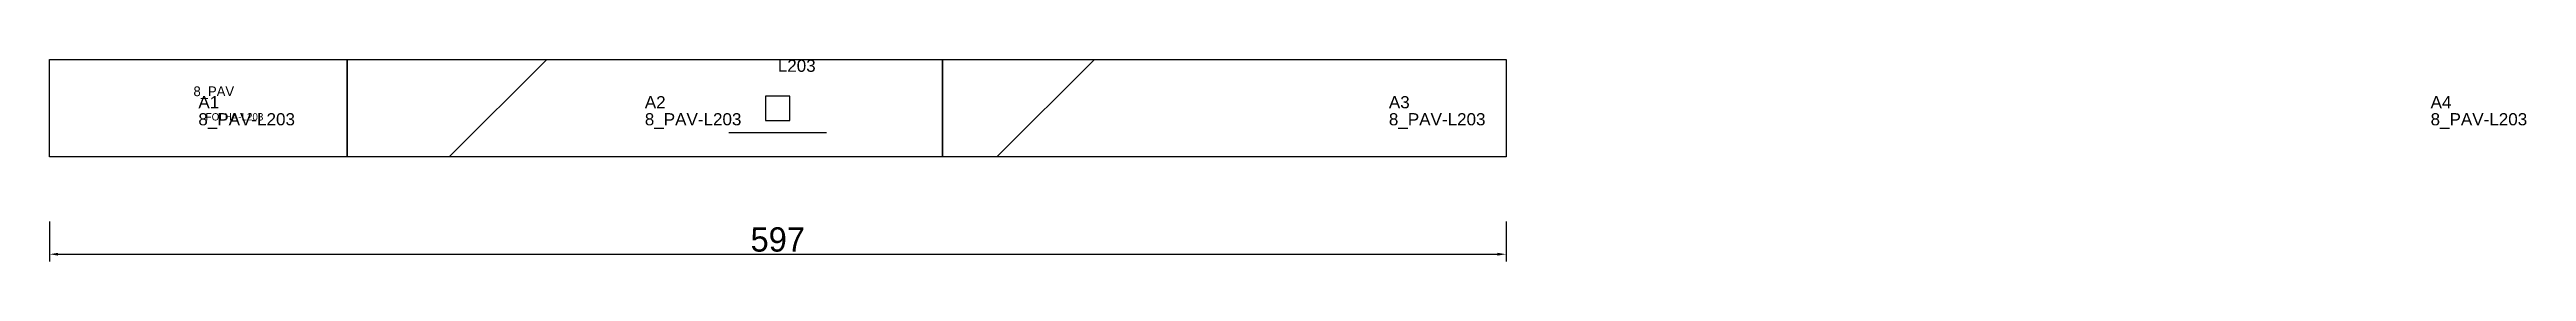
# Model space of a CAD drawing. Header units: metres. Extents: x 222 to 1237, y 118 to 202.
import ezdxf

# ---------------------------------------------------------------- set-up
doc = ezdxf.new("R2010")
doc.units = ezdxf.units.M
for name, color, linetype in [('3', 3, 'CONTINUOUS'), ('AUX00', 7, 'CONTINUOUS'), ('COTA', 241, 'CONTINUOUS'), ('FOLHA', 255, 'CONTINUOUS'), ('Hachura', 251, 'CONTINUOUS'), ('NOMENCLATURA', 7, 'CONTINUOUS'), ('Nível', 160, 'CONTINUOUS'), ('Painéis', 200, 'CONTINUOUS'), ('Pilares', 5, 'CONTINUOUS'), ('SARR_2.2x7', 40, 'CONTINUOUS')]:
    doc.layers.add(name, color=color, linetype=linetype)
doc.styles.add('ARIAL', font='Arial.ttf')
doc.styles.add('STR_STANDARD', font='arial.ttf')
doc.dimstyles.new('EZ DXF', dxfattribs={"dimtxt": 10, "dimasz": 3.5, "dimexe": 3, "dimexo": 1.5, "dimgap": 1, "dimtad": 1, "dimdec": 1, "dimdsep": 46, "dimcen": 2.5, "dimazin": 3, "dimtfac": 1, "dimtmove": 0, "dimatfit": 3})

msp = doc.modelspace()

# ---------------------------------------------------------------- hatches: boundary and pattern name
at = {"layer": 'Hachura'}
h = msp.add_hatch(dxfattribs=at)
h.set_pattern_fill('ANSI31', scale=50)
h.paths.add_polyline_path([(281.2, 201.5), (313.7, 201.5), (800.21, 201.5), (819.21, 201.5), (819.21, 161.5), (222.2, 161.5), (222.2, 201.5), (262.2, 201.5)])
h = msp.add_hatch(dxfattribs=at)
h.set_pattern_fill('ANSI31', scale=50)
h.paths.add_polyline_path([(281.2, 201.5), (313.7, 201.5), (800.21, 201.5), (819.21, 201.5), (819.21, 161.5), (222.2, 161.5), (222.2, 201.5), (262.2, 201.5)])

# ---------------------------------------------------------------- linework, layer by layer
at = {"layer": '3'}
for points in [[(344.2, 161.5), (344.2, 201.5)], [(344.2, 161.5), (344.2, 201.5)], [(588.2, 161.5), (588.2, 201.5)], [(588.2, 161.5), (588.2, 201.5)]]:
    msp.add_lwpolyline(points, close=True, dxfattribs=at)
at = {"layer": 'Painéis', "color": 200}
for p, q in [((222.2, 161.5), (222.2, 201.5)), ((222.2, 201.5), (262.2, 201.5)), ((222.2, 161.5), (222.2, 201.5)), ((222.2, 201.5), (262.2, 201.5)), ((262.2, 201.5), (281.2, 201.5)), ((262.2, 201.5), (281.2, 201.5)), ((281.2, 201.5), (313.7, 201.5)), ((281.2, 201.5), (313.7, 201.5)), ((313.7, 201.5), (800.21, 201.5)), ((313.7, 201.5), (800.21, 201.5)), ((800.21, 201.5), (819.21, 201.5)), ((800.21, 201.5), (819.21, 201.5)), ((819.21, 201.5), (819.21, 161.5)), ((819.21, 201.5), (819.21, 161.5)), ((819.21, 161.5), (222.2, 161.5)), ((819.21, 161.5), (222.2, 161.5))]:
    msp.add_line(p, q, dxfattribs=at)
at = {"layer": 'Pilares'}
msp.add_lwpolyline([(515.705, 176.5), (525.705, 176.5), (525.705, 186.5), (515.705, 186.5)], close=True, dxfattribs=at)
msp.add_lwpolyline([(515.705, 176.5), (525.705, 176.5), (525.705, 186.5), (515.705, 186.5)], close=True, dxfattribs=at)
at = {"layer": 'SARR_2.2x7'}
msp.add_line((500.705, 171.5), (540.705, 171.5), dxfattribs=at)
msp.add_line((500.705, 171.5), (540.705, 171.5), dxfattribs=at)

# ---------------------------------------------------------------- texts
at = {"layer": '3', "style": 'STR_STANDARD'}
for s, p in [('A1', (283.2, 181.5)), ('A1', (283.2, 181.5)), ('A2', (466.2, 181.5)), ('A2', (466.2, 181.5)), ('A3', (771.2, 181.5)), ('A3', (771.2, 181.5)), ('A4', (1198.2, 181.5)), ('A4', (1198.2, 181.5))]:
    msp.add_text(s, height=5, dxfattribs=at).set_placement(p)
at = {"layer": 'AUX00', "style": 'STR_STANDARD'}
for p in [(283.2, 174.5), (283.2, 174.5), (466.2, 174.5), (466.2, 174.5), (771.2, 174.5), (771.2, 174.5), (1198.2, 174.5), (1198.2, 174.5)]:
    msp.add_text('8_PAV-L203', height=5, dxfattribs=at).set_placement(p)
at = {"layer": 'FOLHA'}
msp.add_text('FOLHA-L203', height=3, dxfattribs=at).set_placement((286.2, 176.5))
msp.add_text('FOLHA-L203', height=3, dxfattribs=at).set_placement((286.2, 176.5))
at = {"layer": 'NOMENCLATURA', "insert": (520.705, 201.5), "char_height": 5, "attachment_point": 1, "style": 'ARIAL'}
msp.add_mtext('L203', dxfattribs=at)
msp.add_mtext('L203', dxfattribs=at)
at = {"layer": 'Nível'}
msp.add_text('8_PAV', height=4, dxfattribs=at).set_placement((281.2, 186.5))
msp.add_text('8_PAV', height=4, dxfattribs=at).set_placement((281.2, 186.5))

# ---------------------------------------------------------------- dimensions: what is measured, and where the dimension line sits
at = {"layer": 'COTA'}
msp.add_linear_dim(base=(222.2, 121.5), p1=(222.2, 136.5), p2=(819.21, 136.5), dimstyle='EZ DXF', dxfattribs=at).render()
msp.add_linear_dim(base=(222.2, 121.5), p1=(222.2, 136.5), p2=(819.21, 136.5), dimstyle='EZ DXF', dxfattribs=at).render()

doc.saveas('drawing.dxf')
